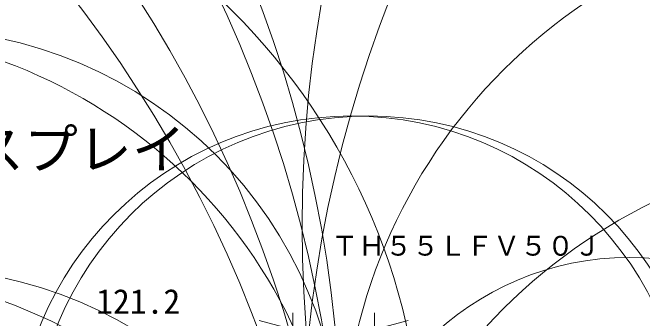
# Model space of a CAD drawing. Units: millimetres, scale not verified. Extents: x -152 to 226, y -89 to 144.
# Drawn here: x 15.67 to 62.37, y 42.29 to 64.96 of the extents above; entities that cross this region are included whole.
import ezdxf
from ezdxf.enums import TextEntityAlignment as Align

# ---------------------------------------------------------------- set-up
doc = ezdxf.new("R2010")
doc.units = ezdxf.units.MM
doc.header["$LTSCALE"] = 0.125
for name, color, linetype, lineweight in [('0-0_0', 7, 'Continuous', 18), ('0-5_SUNPO', 3, 'Continuous', 18), ('0-6_GAIKEI', 1, 'Continuous', 18)]:
    doc.layers.add(name, color=color, linetype=linetype, lineweight=lineweight)
doc.layers.add('0-2_MOJI1', color=7, linetype='Continuous')
doc.layers.add('0-4_TOUROKU', color=7, linetype='Continuous')
doc.styles.add('ＭＳ ゴシック', font='')
doc.styles.get('ＭＳ ゴシック').set_extended_font_data('MS Gothic')

# ---------------------------------------------------------------- blocks, each defined once
blk = doc.blocks.new('_Open30')
at = {"layer": '0-0_0'}
blk.add_line((0, 0), (-1, 0), dxfattribs=at)
blk.add_lwpolyline([(-1, 0.26795), (0, 0), (-1, -0.26795)], dxfattribs=at)
blk = doc.blocks.new('D5')
at = {"layer": '0-5_SUNPO'}
for p, q in [((229.9482, 351.3327), (229.9482, 356.2056)), ((236.0057, 347.4877), (236.0057, 356.2056)), ((227.4482, 354.9556), (212.0315, 354.9556)), ((236.0057, 354.9556), (229.9482, 354.9556)), ((238.5057, 354.9556), (241.0057, 354.9556))]:
    blk.add_line(p, q, dxfattribs=at)
at = {"layer": '0-5_SUNPO', "xscale": 2.5, "yscale": 2.5}
blk.add_blockref('_Open30', (229.9482, 354.9556), dxfattribs=at)
at = {"layer": '0-5_SUNPO', "xscale": 2.5, "yscale": 2.5, "rotation": 180}
blk.add_blockref('_Open30', (236.0057, 354.9556), dxfattribs=at)
at = {"layer": '0-5_SUNPO', "color": 7, "style": 'ＭＳ ゴシック'}
blk.add_text('121.2', height=1.833, dxfattribs=at).set_placement((215.3649, 355.5806), align=Align.BOTTOM_LEFT)

msp = doc.modelspace()

# ---------------------------------------------------------------- linework, layer by layer
at = {"layer": '0-6_GAIKEI'}
for centre, radius in [((131.7027, 49.1513), 94.5704), ((-56.1701, 31.95), 96.2443), ((131.7025, 31.4512), 94.5701), ((-56.1701, 25.1455), 96.2443), ((-56.1701, 14.25), 96.2443), ((-56.1701, 7.4455), 96.2443), ((-2.0831, 31.005), 48.1785), ((80.964, 31.8399), 40.852), ((1.849, 25.4005), 38.2634), ((8.2736, 31.9096), 31.8006), ((40.8239, 32.359), 24.9371), ((42.0823, 32.3604), 24.9386), ((80.9449, 14.1399), 40.8328), ((61.398, 25.5174), 21.2883), ((1.9548, 7.7005), 38.1576), ((8.2736, 14.2096), 31.8006)]:
    msp.add_circle(centre, radius, dxfattribs=at)

# ---------------------------------------------------------------- block references
at = {"layer": '0-5_SUNPO'}
msp.add_blockref('D5', (-193.4976, -313.5), dxfattribs=at)

# ---------------------------------------------------------------- texts
at = {"layer": '0-2_MOJI1', "style": 'ＭＳ ゴシック'}
msp.add_text('マルチスクリーン対応ディスプレイ', height=2.933, dxfattribs=at).set_placement((-35.4976, 52.5), align=Align.BOTTOM_LEFT)
at = {"layer": '0-4_TOUROKU', "style": 'ＭＳ ゴシック'}
msp.add_text('ＴＨ５５ＬＦＶ５０Ｊ', height=1.466, dxfattribs=at).set_placement((39.3023, 46.5), align=Align.BOTTOM_LEFT)

doc.saveas('drawing.dxf')
